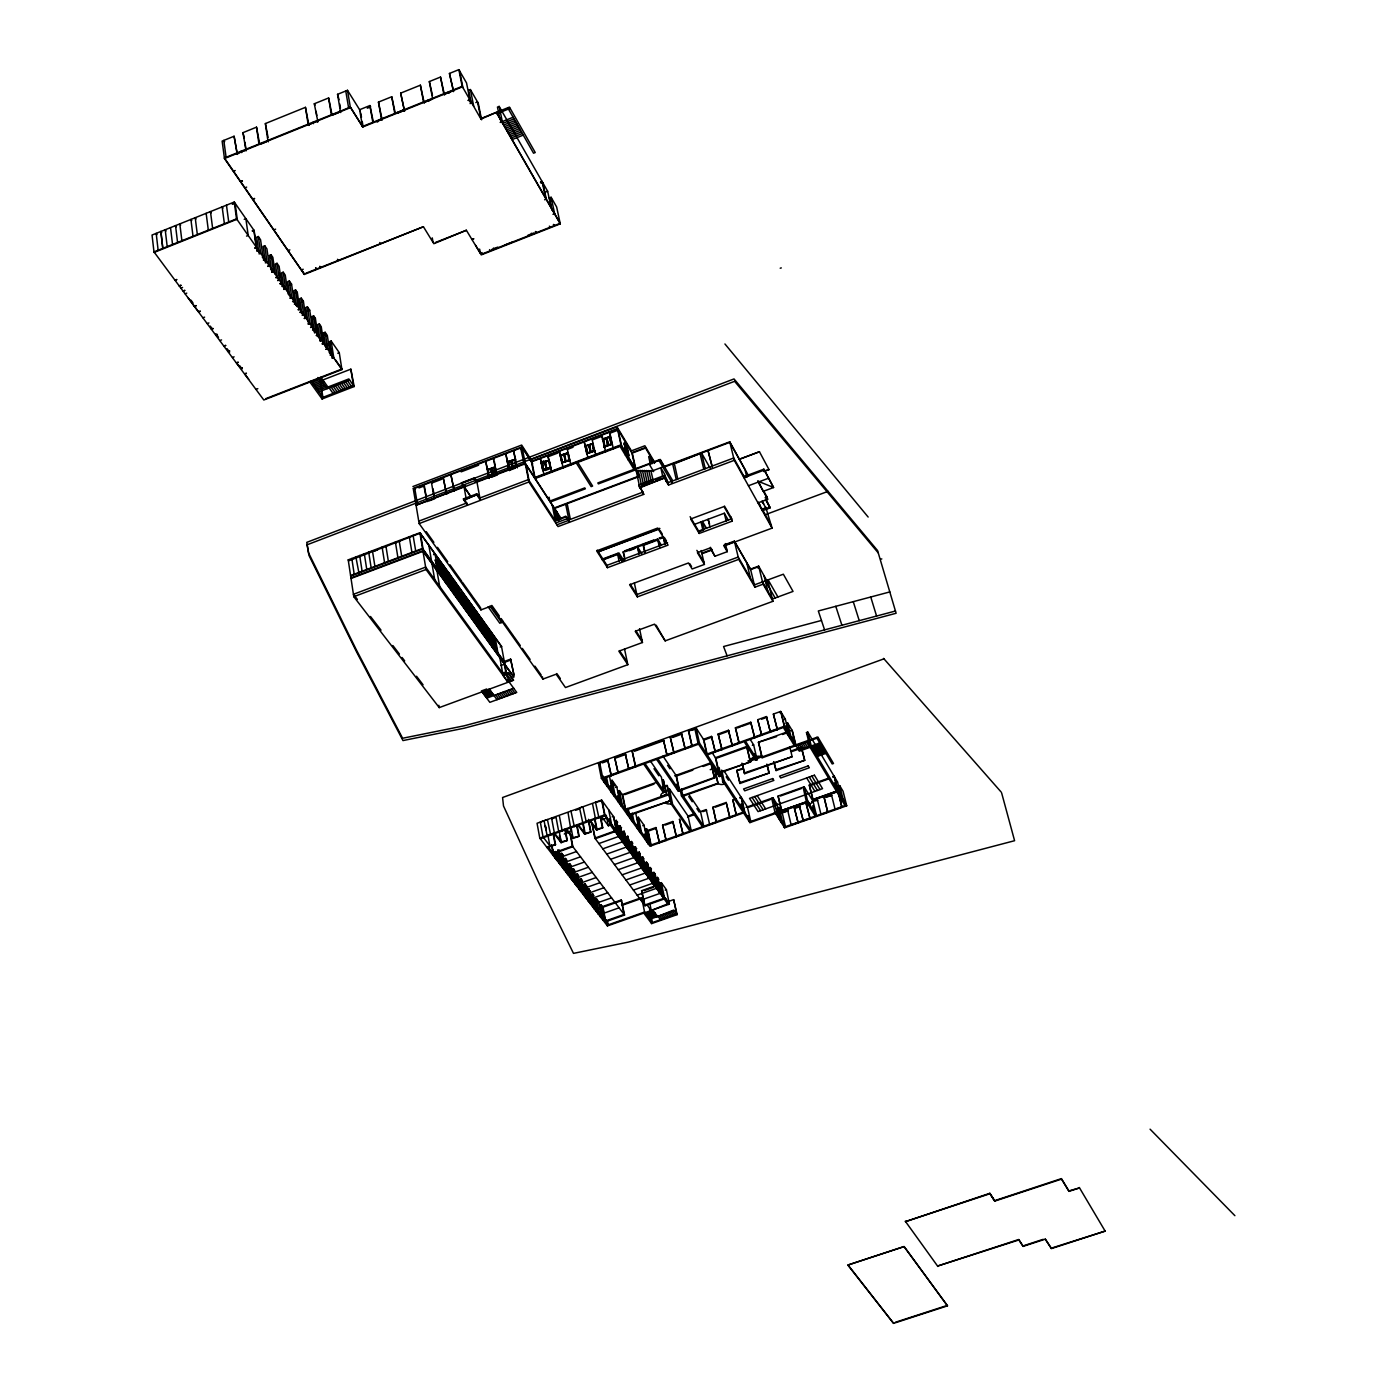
<?xml version="1.0" encoding="UTF-8"?>
<svg xmlns="http://www.w3.org/2000/svg" width="1393" height="1393" viewBox="0 0 1393 1393"><rect width="100%" height="100%" fill="white"/><g stroke="black" fill="none" stroke-linecap="round" stroke-linejoin="round"><path stroke-width="1.5" d="M606.338 438.499L607.853 445.429L606.251 438.673M588.978 445.29L590.458 452.237L589.256 445.185M562.267 462.598L561.153 455.563L564.304 454.466M544.141 475.117L540.397 458.489C546.439 492.164 539.613 443.096 546.282 468.431M509.664 468.657L508.428 462.18L511.248 461.083L512.607 468.083L509.281 468.953L505.763 453.683L508.793 469.441L509.403 470.381L515.253 468.152M491.12 469.232C494.933 482.971 485.722 475.535 488.334 470.068L491.433 468.866M309.577 381.595L322.079 398.99L354.17 386.54L348.842 378.931L327.93 387.045L327.129 388.682L319.363 377.782L341.842 369.041L335.469 359.864M643.81 913.094L651.628 923.594L677.12 914.644L673.777 910.047L656.434 916.925L651.106 909.733L649.834 903.552M604.527 446.317L607.574 444.959M604.492 446.282L603.465 439.509L604.893 446.021M560.7 455.441L562.284 462.633L565.454 461.518L564.026 454.553L565.262 461.17M587.115 453.073L590.266 451.889L588.943 445.551M509.403 469.18L508.375 462.093M651.854 480.219L639.805 487.829L639.004 485.008L663.869 475.64L668.57 485.025L734.285 460.334L772.053 528.139L723.942 546.004L727.25 551.68L714.905 556.26L710.03 547.989L697.405 552.673L704.423 564.426L692.129 568.988L688.473 562.964L629.636 584.781L637.35 596.883L738.76 559.359L754.919 587.202L763.085 584.189L772.923 601.306L665.175 640.867L654.536 624.168L635.208 631.29L642.469 642.504L618.858 651.175L627.825 664.687L565.471 687.533L556.138 674.212L542.87 679.087L491.102 606.112L480.916 609.908L419.154 523.576L413.303 488.926L522.131 447.449L532.666 463.73M652.986 479.732L644.837 482.814M244.942 149.713L246.091 150.844L242.939 132.666L256.521 127.163L259.498 143.166M267.856 140.432L265.384 123.559L305.45 107.331L308.933 125.422M317.9 121.835L314.296 103.761L328.626 97.963L331.83 113.93M340.362 111.144L337.559 94.324L347.484 90.301L360.404 110.97M482.883 253.665L560.16 223.315L496.483 112.311L481.003 119.102L462.18 86.349L362.493 126.484L350.322 107.122L224.412 157.966L304.388 274.421L423.42 226.746L433.85 243.705L466.376 230.263L435.382 242.504M304.388 274.421L224.482 158.541L350.409 107.644L347.484 90.301M237.228 153.63L245.377 150.34M261.379 143.845L266.272 141.877M308.915 124.656L317.116 121.348M332.143 115.253L338.743 112.589M373.254 121.487L369.911 105.555L359.62 109.716L362.598 127.042L462.284 86.906L458.854 69.65L449.451 73.446L453.578 91.416M381.421 118.858L378.461 102.107L391.746 96.744L395.177 112.676M400.679 93.139L404.51 111.144L400.679 93.139L420.373 85.182L424.29 103.186M432.526 98.276L429.34 81.56L440.519 77.05L444.524 95.055M367.264 108.201L370.695 106.826M233.519 171.217L235.208 170.538M376.51 121.626L381.438 119.659M397.179 113.303L402.107 111.318M424.29 102.385L432.544 99.077M444.559 94.254L451.175 91.59M403.744 109.873L394.776 113.495L391.746 96.744M240.571 181.421L242.26 180.742M240.763 181.699L242.452 181.02M481.612 119.798L478.252 103.186L470.364 89.552L468.657 90.249L471.165 102.734M244.959 187.794L246.648 187.115M468.135 100.279L469.859 99.582L466.533 82.918L458.854 69.65M468.309 100.557L470.033 99.861M470.068 103.587L471.792 102.908M475.814 102.612L477.52 101.915L481.003 119.102M234.268 202.037L152.046 235.034L154.048 252.464L236.584 219.415L234.268 202.037L254.135 230.524L256.486 247.257L254.832 247.919M232.318 204.336L235.104 203.221L237.35 220.042M252.742 199.095L254.431 198.415M252.934 199.356L254.606 198.694M551.175 207.644L547.641 191.241L499.164 106.408L497.458 107.087L500.035 119.537M480.881 118.544L509.455 107.104L535.243 152.533L533.554 153.213L507.731 107.801M496.935 113.669L510.169 108.375M244.228 219.328L245.864 218.666L248.198 235.434L246.544 236.096M500.174 122.427L513.112 117.256M502.89 123.35L514.034 118.893M503.813 124.987L514.975 120.529M504.754 126.606L515.898 122.149M505.676 128.226L516.82 123.785M252.237 230.803L253.857 230.141L256.208 246.874M252.499 231.168L254.135 230.524M506.617 129.845L517.743 125.405M507.54 131.464L518.666 127.024M508.48 133.084L519.589 128.644M509.403 134.703L520.512 130.263M273.899 229.775L275.605 229.166M262.929 256.434L260.561 239.735L258.332 236.531L256.695 237.193L258.75 251.82M510.326 136.322L521.435 131.882M511.248 137.924L522.34 133.502M512.171 139.544L523.263 135.121M174.978 280.115L176.615 279.471M255.006 248.163L256.66 247.519M175.17 280.376L176.789 279.714M267.665 266.202L269.302 265.558L266.916 248.877L264.757 245.76L263.138 246.404L265.21 261.013M256.921 250.897L258.558 250.235L256.956 250.949M179.209 285.826L180.846 285.165M259.046 253.909L260.717 253.317L258.332 236.531M179.366 286.018L181.02 285.426M180.933 288.125L182.57 287.463M271.548 270.085L269.458 255.494L271.095 254.849L272.854 257.357L275.222 274.038M288.229 250.531L289.866 249.887M185.147 293.784L186.766 293.139M265.332 262.859L266.968 262.197M267.056 262.406L264.757 245.76M267.839 266.446L269.476 265.802M284.015 289.483L281.595 272.854L283.214 272.21L285.6 288.856L281.525 282.953L279.105 266.324L277.015 263.312L275.379 263.956L277.486 278.513M271.687 271.914L273.446 271.461M271.861 272.157L273.481 271.513L271.113 254.849M194.411 306.181L196.03 305.555M194.585 306.425L196.204 305.798M303.204 269.249L301.567 269.894L304.318 273.864M198.555 311.771L200.174 311.127M277.642 280.411L279.279 279.767M198.694 311.945L200.348 311.37M277.782 280.602L279.453 280.01L277.015 263.312M279.906 283.597L281.525 282.953M305.938 273.22L423.402 226.711M280.08 283.841L281.699 283.197M289.344 280.986L291.781 297.597L294.01 300.749L291.555 284.155L289.344 280.986L287.724 281.63L289.866 296.152L287.985 293.662M542.138 181.49L540.432 182.17L542.086 181.508L545.656 197.91M542.748 182.553L541.041 183.232L542.765 182.692L546.282 199.112L544.611 199.774M202.943 317.726L204.597 317.151M281.926 286.488L283.597 285.896L285.652 288.839M289.936 284.781L291.555 284.155M283.859 289.239L285.478 288.595M287.654 291.764L285.252 275.135L283.214 272.21M207.313 323.559L208.915 322.932M298.154 309.594L299.774 308.967L297.301 292.391L295.612 289.953L293.993 290.597L296.134 305.102M545.986 191.886L547.641 191.241M295.699 293.035L297.301 292.391M211.405 329.061L213.007 328.435M290.005 297.98L291.746 297.545M211.544 329.253L213.181 328.661M290.162 298.224L291.781 297.597M552.098 210.221L549.451 197.928L551.106 197.284L556.625 206.948L560.282 223.855L481.247 254.902L466.376 230.263M292.565 301.619L294.167 300.992M304.249 318.335L305.851 317.708L303.378 301.167L301.254 298.137L299.687 298.746L301.846 313.233M215.776 334.964L217.412 334.39M294.393 304.231L296.03 303.639M301.811 301.776L303.378 301.167M298.015 306.547L295.612 289.953M471.931 239.317L473.585 238.708M472.07 239.561L473.724 238.917M219.955 340.536L221.557 339.909M298.328 309.838L299.948 309.211M310.587 327.32L312.189 326.693L309.699 310.169L307.4 306.878L305.798 307.505L307.975 321.975M300.139 312.432L301.759 311.788M300.192 312.485L301.793 311.84M308.097 310.796L309.699 310.169M552.986 214.33L554.658 213.721L551.106 197.284M223.994 345.969L225.579 345.342M224.134 346.143L225.753 345.568M302.194 315.358L303.813 314.714L301.254 298.137M304.423 318.579L306.025 317.952M316.281 335.469L317.883 334.842L315.375 318.353L313.634 315.863L312.067 316.49L314.574 332.979M504.945 244.994L513.512 241.633M228.139 351.541L229.758 350.966M475.588 245.307L480.446 253.213L482.065 252.568M313.808 318.962L315.375 318.353M491.868 249.434L497.736 247.118M527.843 235.313L533.745 232.997M308.097 323.803L309.821 323.368M308.253 324.047L309.89 323.402L307.4 306.878M232.509 357.461L234.094 356.834M322.166 343.758L323.751 343.148L321.226 326.676L319.31 323.925L317.708 324.552L320.233 341.041M310.761 327.547L312.363 326.92M312.554 330.106L314.191 329.532M238.064 362.18L236.479 362.789L238.569 365.61M236.618 362.981L238.238 362.406M316.455 335.696L318.039 335.069M325.77 347.31L323.559 332.91L325.126 332.283L327.303 335.417L329.845 351.854M240.606 368.344L242.173 367.717M240.641 368.396L242.225 367.769M320.077 340.867L321.661 340.24M321.835 340.414L319.31 323.925M246.248 373.202L244.663 373.829L248.738 379.262M244.837 374.055L246.404 373.428M322.323 344.001L323.925 343.374M341.929 369.58L236.566 218.84L153.979 251.889L263.817 400L341.929 369.58L339.265 352.638L331.151 341.006L329.636 341.598L331.865 355.964M324.569 345.36L330.594 342.991M325.318 346.422L331.342 344.054M325.927 349.121L327.512 348.511M326.066 349.312L327.686 348.738L325.126 332.283M330.176 355.215L331.795 354.64M337.768 353.23L339.265 352.638M332.004 357.809L333.571 357.183M332.126 357.984L333.745 357.409L331.151 341.006M256.19 389.291L257.809 388.664M265.715 398.677L317.691 378.443M312.136 382.378L320.32 379.192M313.112 383.737L350.844 369.162L354.17 386.54M314.087 385.095L322.271 381.926M322.88 382.727L324.43 382.135M315.062 386.453L323.228 383.284M316.037 387.811L324.203 384.642M317.012 389.169L325.161 386M317.97 390.51L326.136 387.341M318.945 391.868L349.573 379.976M311.144 380.986L322.897 397.371L353.456 385.513L350.844 369.162M549.608 462.493L547.815 455.668L551.732 472.244M626.693 452.412L624.064 443.113M412.903 486.54L521.661 445.063L530.994 459.516L617.012 426.815L631.429 450.862L644.889 445.76L654.78 462.459M413.216 488.386L522.027 446.927L531.36 461.362L617.412 428.661L632.509 454.135L635.974 469.72L598.398 483.893L597.823 482.953L633.919 469.337L620.059 446.352L577.782 462.372L592.617 486.07L591.137 486.627L576.284 462.946L535.173 478.513L532.074 462.807M418.98 487.933L424.343 485.896L427.059 501.689L423.698 484.956L424.343 485.878M441.842 479.209L432.022 482.953L431.377 482.03L434.111 497.823M461.17 471.844L478.565 465.21M470.137 495.891L461.466 482.814L474.404 477.886L476.876 481.56L480.341 500.383L476.441 493.975L463.434 498.903L467.369 505.293L466.951 502.908L418.753 521.174M461.553 483.336L474.491 478.408L476.981 482.1M465.332 485.948L416.054 505.241L525.318 463.73M475.03 482.274L525.213 463.173L561.275 518.684M428.974 500.94L434.755 498.746M491.172 477.311L496.935 475.117M548.407 456.608L558.018 452.969M573.028 447.257L567.682 449.295L567.09 448.337L570.938 464.966M603.065 440.084L602.229 436.166L592.547 439.84L591.955 438.899L595.873 455.511M613.373 448.894L609.385 432.283L609.96 433.223L616.611 430.698M552.237 505.137L555.389 520.878L528.435 479.592L479.906 497.998L477.416 494.323L464.583 500.052M463.608 499.826L476.598 494.881M561.745 463.033L569.737 460.334L561.623 462.65M612.52 444.924L611.893 443.775L604.005 446.578L604.684 447.937L604.179 446.961L611.945 444.019L604.057 446.787M545.255 470.468L550.949 468.309L550.339 467.369L542.974 470.486L541.302 462.65L549.295 460.178L541.302 462.65M534.581 477.59L620.982 444.82L637.524 472.279M621.086 445.36L534.668 478.112L531.464 461.884L617.534 429.166L621.086 445.36L637.628 472.802M419.154 523.576L528.905 481.978L558.036 526.571L643.758 494.358L639.004 485.008L643.758 494.358M625.422 446.509L626.746 452.934M625.805 448.511L627.303 447.954L629.009 455.685L627.163 456.173M624.221 451.193L625.997 450.531L629.009 455.685M624.273 451.419L626.032 450.757M626.798 453.125L625.126 445.864L626.954 452.864M506.512 673.237L508.323 672.575L513.477 680.272L439.23 707.609L353.787 596.692L348.215 559.864L419.868 532.753L501.515 646.526L500.191 647.014M631.83 452.69L645.307 447.588L654.466 463.364M645.429 448.111L631.952 453.195L635.521 469.302L660.299 459.951L664.461 467.003L729.862 442.347L744.976 469.58L746.892 477.364M356.538 557.844L355.877 556.956L359.028 573.516M364.374 554.884L364.322 553.77L366.759 569.458M374.56 551.036L377.468 549.922M627.198 456.12L628.957 455.459M629.88 459.603L628.382 460.16L627.512 456.242M350.583 575.57L422.514 548.424L504.301 661.779L502.977 662.267M350.67 576.093L422.567 548.964L504.405 662.284M635.4 468.779L660.178 459.429L672.61 480.515M423.124 549.33L420.425 533.119L348.877 560.735L348.215 559.864M550.427 501.985L585.356 488.804L584.764 487.881L549.835 501.08L549.051 497.162M659.237 460.926L660.735 460.369M350.949 577.938L422.915 550.792L513.93 677.12L423.002 551.315L351.036 578.461M636.444 471.792L638.203 470.277L641.511 485.199L643.462 484.468L640.31 470.329L636.444 471.792L639.805 487.829L664.409 478.008L663.869 475.64M640.484 471.113L642.417 470.381L645.412 483.737M642.591 471.165L644.541 470.434L647.345 483.005L649.295 482.274L646.648 470.486L644.715 471.217M646.822 471.269L648.772 470.538L651.245 481.543L653.195 480.811L650.897 470.59L648.946 471.322M639.631 475.797L554.292 507.957L556.765 520.268M651.071 471.374L729.74 441.825L748.546 475.744M554.397 508.48L638.534 476.772M433.589 554.379L434.999 553.839L437.855 569.737L436.462 570.259M676.371 462.998L700.052 453.578L703.778 469.232M433.798 554.675L435.208 554.135M555.111 512.015L556.591 511.475M655.145 480.08L660.996 477.869M662.389 476.197L664.426 476.58M639.526 487.376L664.409 478.008L668.57 485.025M436.723 564.705L437.837 564.269L434.842 560.125M566.916 517.935L565.767 516.159L554.553 521.226L565.924 516.942L569.389 522.305L565.697 504.214M353.787 596.692L426.066 569.493M555.72 523.002L567.073 518.736L566.759 517.151L567.909 518.945M444.036 577.782L442.034 566.115L443.444 565.593L446.126 581.142L444.68 581.63M436.253 569.981L437.646 569.441M643.235 491.99L568.901 519.937L567.752 518.144L568.24 520.512L556.869 524.795M668.031 482.674L733.711 457.984L744.785 477.886M441.668 573.428L440.884 569.354L443.026 575.326M759.446 451.732L739.404 459.255L759.446 451.732L769.04 469.633L763.904 471.565M440.78 571.896L442.87 571.113M440.78 573.254L442.173 572.732L445.394 577.207M448.738 576.772L449.817 582.988L446.805 578.879C444.628 562.041 446.126 581.473 450.235 583.232M445.882 572.906L449.573 582.727M452.412 589.901L449.73 574.334L448.354 572.436L446.927 572.976L448.616 582.674M442.835 576.632L440.188 561.048M445.76 575.396L447.292 574.874M448.302 574.856L449.713 574.334M446.944 577.451L449.086 576.615L449.608 582.796M446.909 578.844L448.929 582.971M446.892 581.247L448.285 580.777M446.822 581.386L448.337 580.829M446.404 583.998L447.78 583.475L445.116 567.926M453.16 581.612L454.571 581.09M450.322 585.13L452.394 584.364L453.038 588.543M450.357 586.54L451.75 586.018L454.936 590.44L453.543 590.963M743.705 476.702L763.852 469.162L773.568 487.515L763.242 491.346L757.896 481.125L773.568 487.515L763.852 469.162M764.095 470.155L743.949 477.712L743.374 475.361M455.929 590.092L455.319 586.07L457.339 590.214M763.782 471.043L769.04 469.633M455.198 588.543L456.73 588.038L458.854 598.816L457.461 599.338M455.372 588.595L456.66 588.159M456.364 590.562L458.506 589.727M459.655 596.326L456.242 592.042L459.516 595.978L458.436 589.796L455.372 585.391M454.222 594.846L455.615 594.323L452.951 578.809L451.524 579.349L453.247 589.309M457.583 593.853L456.312 594.323L457.775 593.958M748.441 485.757L768.518 478.252L768.257 477.259M456.782 595.455L458.175 594.933M455.859 597.109L457.287 596.587L454.571 581.09M457.635 596.378L459.133 595.856L457.984 589.97M462.842 595.09L464.235 594.567L466.934 610.012L465.558 610.517M459.934 598.45L462.006 597.684M459.969 599.861L461.362 599.356L464.531 603.761L463.155 604.266M460.491 601.01L457.775 585.53L456.347 586.07L458.384 597.667M465.628 603.639L465.227 599.303L468.1 603.308L466.046 604.074M465.036 599.634L468.048 609.559M466.255 606.147L469.406 610.517L468.048 611.039L465.993 599.478L467.386 598.955L470.103 614.383L468.727 614.905M659.655 528.33L598.05 551.907L659.777 528.852M462.041 603.221L459.359 587.742M465.088 602.176L466.342 601.706L465.053 602.124M468.71 600.801L467.317 601.323L465.993 599.478M473.724 615.95L470.381 611.736C467.055 590.336 477.503 630.28 472.21 609.559M469.441 605.798L471.409 609.873M465.245 607.609L462.528 592.164L461.118 592.687L462.876 602.629M467.456 607.487L466.237 601.55M765.105 497.684L767.038 496.97L767.63 499.303L757.984 502.89M469.302 608.236L470.817 607.714M694.149 524.499L724.325 513.233L728.104 519.833L726.658 520.373M601.985 559.202L618.892 552.899L623.768 560.613M467.317 609.873L469.197 609.472M653.683 540.066L624.586 550.914L625.074 551.698L652.725 541.389M659.394 538.064L663.434 536.549M602.089 559.725L617.552 553.961L621.957 560.909M624.848 559.62L623.193 551.872L637.35 546.578L641.929 553.944M644.68 552.237L642.991 544.489L657.6 539.021L661.135 544.785M467.282 610.587L469.337 609.821L465.959 605.589L468.901 609.577L467.822 603.413L464.931 599.408M603.761 559.62L618.004 554.31L622.34 561.135M663.904 537.35L659.882 538.847L659.324 537.959M629.183 550.688L634.633 548.668M642.991 544.489L643.514 545.342L656.695 540.432M470.451 610.204L472.558 609.385L469.493 605.119M470.381 611.753L473.585 615.602M471.722 613.616L470.642 607.696L469.389 608.166L470.399 614.156M597.231 550.2L606.965 565.349L667.543 542.765M690.11 516.681L698.642 531.099L731.76 518.771L724.464 506.042M471.722 616.002L473.22 615.48M699.948 531.342L703.535 530.002M761.797 508.445L762.406 510.761L770.05 507.905L765.976 499.269M476.998 614.766L478.356 614.261L481.107 629.636M607.452 567.682L668.083 545.116L657.688 528.051L596.639 550.862L607.452 567.682L606.965 565.349M699.199 533.449L732.318 521.104L723.994 506.564L690.667 519.014L699.199 533.449L698.642 531.099M474.055 618.004L476.093 617.256L474.055 614.417M474.142 619.467L475.501 618.962L478.617 623.298M479.018 618.823L481.786 622.775L482.936 628.887L480.115 624.969L479.296 618.718M479.088 623.246L479.105 619.049L481.665 622.828M481.525 626.815L480.097 619.084L481.456 618.579L484.207 633.937L482.849 634.442M480.428 620.895L478.966 621.452L480.463 620.947L481.334 626.728M765.279 514.714L828.051 491.346M480.08 623.402L482.187 622.584M480.045 624.969L483.354 629.131M477.938 627.651L479.314 627.146L476.598 611.753L475.205 612.276L476.963 622.166M485.861 624.708L488.63 640.031L485.913 624.691L484.503 625.213L486.575 636.705M487.358 626.798L490.162 642.103M483.214 628.783L481.786 622.775M479.732 630.141L481.142 629.619M483.354 630.925L485.391 630.176M483.51 632.457L484.868 631.952L487.916 636.201M486.14 631.638L488.177 630.89L491.102 635.104L489.413 635.765M488.316 631.221L491.381 639.195L490.824 635.208M701.898 553.195L712.049 549.434M754.919 587.202L750.514 569.11L734.372 541.146L724.221 544.907L726.711 549.347M702.02 553.717L712.276 549.904M724.343 545.429L734.494 541.651L750.635 569.615L758.767 566.62M489.465 633.432L488.055 633.867L489.1 639.648M490.789 633.919L492.129 633.432L494.898 648.738M489.152 635.8L491.172 635.051M487.324 638.168L489.413 637.35L492.356 641.564M488.09 638.778L489.431 638.273L492.495 642.521M491.833 641.111L490.458 641.546L489.204 639.805M492.217 641.233L489.082 637.454L488.125 631.551M492.182 641.616L493.331 643.374L494.602 643.061L492.669 640.258M492.896 641.529L493.522 643.496M491.851 646.857L493.209 646.352L490.44 631.046L489.082 631.551L490.44 639.335M493.557 649.225L494.933 648.72M496.604 653.439L497.963 652.934L495.159 637.663L493.836 638.168L495.56 647.71M750.514 569.11L758.645 566.115L768.623 583.806M502.977 661.936L510.622 659.115L513.982 675.1L510.622 659.115M757.844 567.996L759.255 567.473M505.171 662.128L511.179 659.916M500.923 665.488L504.771 664.061M502.647 673.011L504.405 672.366L509.855 681.612L509.577 680.063M504.545 673.132L506.373 672.471M499.321 654.797L503.065 675.344L508.462 673.341L513.477 680.272M486.784 688.978L481.386 690.963L489.848 702.333L516.751 692.443L507.627 679.958M513.338 679.505L511.666 680.933L506.652 674.02L501.428 646.021M482.918 693.018L490.11 690.371M483.684 694.062L490.876 691.416M484.451 695.09L491.642 692.443M485.217 696.117L492.408 693.47M485.983 697.127L493.157 694.498M486.732 698.154L513.704 688.246M750.392 761.658L750.653 761.571A5.032 2.908 -13.2 0 1 753.717 757.339L755.494 760.212L757.409 759.533L755.581 756.678A5.032 2.908 -13.2 0 1 761.849 757.548L762.11 757.461M883.946 658.837L502.577 797.51L503.5 805.955L538.673 882.622L573.498 953.369L628.226 942.121L1014.592 840.71L1001.602 792.826M680.097 789.57L681.473 795.891L718.057 783.162A4.997 2.873 -12.7 0 0 724.343 784.015L722.462 781.212L724.064 780.637L750.757 821.47L776.685 812.258L778.565 814.922M607.766 760.003L611.283 775.675L607.766 760.003L598.415 763.381L601.393 778.321L649.974 846.23L743.566 812.903L749.904 822.619L775.535 813.512M614.661 757.513L618.196 773.167L614.661 757.513L625.265 753.683L628.835 769.336L625.265 753.683M635.278 766.098L632.178 751.175L663.416 739.875L667.108 755.528L663.416 739.875M670.294 737.385L674.003 753.038L670.294 737.385L681.438 733.362L685.199 748.999L681.438 733.362M691.398 745.847L692.112 746.509L688.403 730.837L696.134 728.034L704.074 740.258M602.264 762.911L608.271 760.735M615.166 758.227L625.753 754.397M634.633 751.193L663.904 740.606M672.645 737.454L681.926 734.094M688.403 730.837L693.679 729.845M711.475 736.409L715.306 752.011L711.475 736.409L703.448 739.3L706.773 754.17L784.259 726.275L799.338 751.158L811.44 746.822L807.801 732.091L806.477 732.561L810.099 747.292M718.126 734.007L721.974 749.608L718.126 734.007L728.469 730.263L732.352 745.864L728.469 730.263M738.865 742.608L735.434 727.755L750.757 722.236L754.71 737.82L750.757 722.236M761.71 735.295L757.722 719.711L766.429 716.577L770.416 732.161L766.429 716.577M773.376 714.069L777.381 729.653L773.376 714.069L780.672 711.44L785.321 719.136L789.901 738.255M703.935 740.031L711.945 737.141M718.596 734.738L728.939 731.012M737.489 727.93L740.676 726.78M742.016 726.293L751.227 722.967M761.658 719.206L766.881 717.325M779.784 712.659L781.125 712.189L784.712 727.024M601.393 778.321L699.443 742.957L721.034 776.005L719.415 776.597L717.604 773.759A5.015 2.873 -12.7 0 0 714.609 777.938L714.348 778.043M611.318 775.204L617.674 772.923M628.87 768.866L635.225 766.568M667.16 755.058L673.533 752.76M685.234 748.529L691.642 746.213M603.239 778.583L698.589 744.175M604.318 782.413L605.642 781.943M613.791 795.647L610.796 780.776L612.102 780.306L616.82 786.941L619.815 801.776L618.614 802.403M783.98 719.606L785.321 719.136M605.537 784.137L606.86 783.65M606.773 785.844L608.097 785.373M786.314 723.472L787.637 722.984L792.425 730.925L796.03 745.673M615.514 787.393L616.82 786.941M715.062 751.645L721.452 749.347M732.405 745.394L738.795 743.078M754.762 737.35L761.187 735.034M770.521 731.691L776.928 729.375M611.144 791.938L612.467 791.468M666.916 795.403L663.294 779.906L666.916 795.403L625.805 810.134L622.793 795.333L619.432 790.615L618.126 791.085L621.139 805.903M612.467 793.801L613.791 793.313M746.7 746.474L715.427 757.722L718.753 772.506L750.601 761.971L746.7 746.474L750.13 761.257M818.248 737.715L762.319 757.775L758.384 742.277L786.627 732.126M790.667 730.663L791.99 730.193L795.577 744.942L817.813 736.984L833.502 763.486L832.196 763.956L816.472 737.454M712.015 752.481L715.898 758.436L747.153 747.205M752.342 745.342L753.648 744.872L757.113 759.638L745.464 741.146L783.371 727.494L794.254 745.429L761.849 757.043M758.384 742.277L776.615 736.601M782.553 734.477L786.505 733.049M616.681 831.569L613.738 816.82L601.619 800.052L537.054 823.263L539.788 838.116L607.435 925.91L669.389 904.074L666.394 889.674L661.309 882.657L660.125 883.092L663.12 897.527M613.686 795.49L615.114 795.177L612.102 780.306M552.098 818.736L556.033 817.325L558.819 832.161M575.727 810.256L578.617 809.211M788.908 733.937L787.567 734.424L785.513 725.962M787.672 734.581L789.013 734.094M657.426 782.013L622.288 794.637L625.3 809.437L666.429 794.689L661.031 796.291A4.997 2.856 -12 0 1 664.061 792.269L661.396 777.102L650.409 761.066M674.665 775.797L710.778 762.824L714.557 778.339L711.248 763.538L703.065 766.481M624.743 794.637L654.014 784.12M662.998 756.138L676.458 776.04L692.826 770.155M788.734 736.34L790.075 735.87M789.796 738.098L791.241 737.785L787.637 722.984M619.815 801.776L618.509 802.246L617.221 795.873M662.842 786.679L667.421 785.913L670.677 800.836L665.488 802.664A4.98 2.838 -12 0 0 671.792 803.482L671.879 803.622M710.204 769.667L714.296 768.205L718.074 783.667L683.266 796.134M619.815 804.074L621.121 803.604M621.017 805.763L622.445 805.433L619.432 790.615M672.001 803.395L691.224 830.698L688.038 816.037L669.302 788.664L667.996 789.135L671.147 803.883L689.935 831.151M747.867 760.996L761.675 756.051M663.225 792.391L664.548 791.92M750.287 761.013L760.16 757.479M663.73 792.408L664.635 792.077L644.994 763.503M755.581 759.794L753.509 757.409M665.123 795.159L665.662 794.672M539.788 838.116L604.562 814.888L669.389 904.074L605.067 815.584L602.124 800.766L595.507 802.264L598.938 817.778M540.31 838.795L554.31 833.78L561.1 842.695L567.334 840.467L565.332 829.915M605.067 815.584L590.458 820.808L596.587 829.131L602.786 827.79L596.535 830.019L589.883 821.017L578.583 825.074L584.764 833.362L590.945 832.021L584.712 834.25L578.008 825.283L554.884 833.571L561.153 841.825L567.334 840.467M714.087 777.607L677.851 790.597L676.493 784.242M719.502 776.18L717.395 773.829M767.282 764.827L769.197 773.011L739.996 783.458L736.723 770.468L742.556 768.379M791.137 750.966L801.375 747.292L804.806 760.282L776.093 770.555L773.69 761.658M565.767 832.753L569.633 831.377L572.436 846.126L624.569 915.044L605.781 921.678L602.977 907.243L601.184 904.893L599.913 905.346L602.716 919.798L604.057 919.484M601.863 819.815L605.798 818.405M736.723 770.468L743.009 769.093M791.572 751.68L801.811 748.024M564.269 834.041L568.135 832.648M798.903 750.427L819.728 742.957M811.614 747.031L820.303 743.914M812.189 747.971L820.86 744.855M744.21 772.976L792.147 756.678L744.663 773.69L741.929 763.138M629.532 815.375L670.573 800.679L629.044 814.679L627.755 808.34M812.746 748.912L821.417 745.812M722.95 781.421L724.134 784.085M617.97 835.556L615.027 820.825L616.298 820.373L620.634 836.984L619.345 837.437L620.738 837.123M813.32 749.869L821.992 746.752M813.878 750.81L822.549 747.71M546.648 847.014L555.546 844.68L547.17 847.693M572.384 837.802L579.14 836.253L572.906 838.482L566.15 829.531M814.452 751.75L823.106 748.65M601.776 816.751L608.375 825.788L611.631 824.621L608.689 809.838M615.027 820.825L616.385 822.723L617.674 822.253M631.482 818.091L630.071 818.405L628.243 809.037M671.147 803.883L672.453 803.413L669.302 788.664M815.009 752.708L823.663 749.608M638.377 817.273L637.089 817.726L640.118 832.439L641.407 831.969L638.377 817.273L644.019 825.213L647.048 839.892L645.864 840.501M815.584 753.648L824.238 750.548M631.36 820.216L632.683 819.78M816.141 754.588L824.795 751.489M739.544 782.744L769.197 773.011M775.64 769.841L804.806 760.282M620.233 825.823L623.193 840.536L621.905 840.954L618.962 826.275L620.233 825.823L624.534 842.365L623.246 842.817L621.574 834.407M816.698 755.528L825.352 752.429M632.544 821.87L633.954 821.557L632.23 813.112M817.273 756.469L825.91 753.369M621.574 827.668L620.303 828.121L618.962 826.275M572.436 846.126L553.004 853.091L551.436 844.646M615.114 831.621L595.316 838.708L591.99 823.35L594.863 838.116L614.679 831.029M615.236 831.795L616.524 831.342L613.582 816.594L612.154 816.873M615.393 832.039L616.803 831.725M552.586 854.727L553.979 854.414L553.073 850.043M560.439 853.787L561.71 853.334L562.998 854.989L565.767 869.685L564.478 870.137L560.439 853.787L563.207 868.483M616.664 833.78L617.987 833.345M624.134 831.203L622.845 831.656L625.805 846.335L627.094 845.882L624.134 831.203L628.173 847.362L626.885 847.832L625.631 841.529M553.909 856.451L555.215 856.016M642.748 825.683L644.019 825.213M561.727 855.441L562.998 854.989M617.883 835.452L619.276 835.138L616.315 820.373M555.163 858.088L556.556 857.775L555.407 851.454M637.663 829.009L638.952 828.556M557.13 858.454L576.528 851.523M598.903 843.549L618.649 836.479M556.329 859.585L557.618 859.133M638.83 830.646L640.153 830.228M651.245 845.76L648.215 831.133L646.544 828.765L645.272 829.218L648.285 843.879M557.548 861.153L558.837 860.735M567.108 873.603L564.391 858.906L565.645 858.454L569.72 874.839M627.755 836.218L626.484 836.671L629.444 851.332L630.75 850.914L627.773 836.218L632.039 852.655M620.616 839.178L621.922 838.76M639.996 832.283L641.302 831.83M655.911 827.546L659.446 842.869L655.911 827.546L647.745 830.472L650.775 845.116L743.113 812.223L722.758 781.107L720.843 772.68M666.15 840.484L662.58 825.161L672.819 821.504L676.406 836.81L672.819 821.504M688.038 816.037L693.627 814.052M688.473 793.818L700.505 811.597L706.181 809.559L709.681 824.569M716.211 821.818L712.955 807.191L726.188 802.472L729.915 817.743M736.235 814.696L732.892 800.035L736.322 798.816M739.753 797.58L741.041 797.127L744.402 811.736M558.802 862.789L560.073 862.337M560.195 862.476L558.889 862.911L556.921 852.394M564.357 858.924L565.662 860.63L566.951 860.178M648.215 831.133L656.382 828.208M665.105 825.091L673.289 822.183M687.567 817.082L695.211 814.365M702.838 811.631L706.669 810.273M715.271 807.174L724.726 803.796M740.205 798.276L741.494 797.823L744.837 812.432M621.818 840.832L623.106 840.379M511.806 460.874L514.661 460.125L511.823 460.891M561.17 863.695L580.515 856.799M602.821 848.825L622.514 841.807M561.919 864.705L560.526 865.018L557.809 849.817M623.35 842.957L624.639 842.504M569.598 863.625L568.309 864.078L571.078 878.739L572.366 878.269L569.598 863.625L570.921 865.366L573.69 880.01L572.419 880.463L570.05 867.909M633.275 856.591L630.315 841.964L631.586 841.511L635.817 857.879L634.546 858.332M561.832 866.725L563.138 866.289M624.499 844.541L625.823 844.123M569.65 865.819L570.921 865.366M630.315 841.964L631.569 843.705L632.857 843.253M563.085 868.344L564.478 868.031L561.727 853.334M625.701 846.195L626.989 845.743M565.175 868.901L584.468 862.023M606.721 854.101L626.362 847.083M647.083 839.927L645.76 840.345L644.471 834.059M564.6 870.277L565.871 869.824M627.024 848.006L628.313 847.553M647.031 842.121L648.337 841.685M575.048 883.859L572.279 869.232L573.55 868.797L577.607 885.13L576.458 885.722L577.607 885.13M636.74 855.319L638.429 863.66L639.718 863.207L635.382 846.735L634.094 847.188L637.071 861.797M746.126 807.348L772.958 797.806L776.824 803.883L781.212 822.41L782.5 821.957L779.07 807.435L777.782 807.888M565.784 871.826L567.09 871.409M628.173 849.591L629.479 849.155M812.972 799.843L812.728 799.93A4.91 2.769 -13.7 0 1 809.646 803.987L807.992 801.254L781.525 810.656L778.078 796.082L804.161 786.801L812.99 801.167L816.542 815.654L845.063 805.554M812.833 799.617L809.281 785.06L828.887 778.078M834.146 776.214L832.805 776.685L834.094 776.232L837.733 790.771L812.728 799.93M748.529 807.348L770.137 799.652M780.359 796.03L801.341 788.56M811.631 784.99L829.253 778.722M833.171 777.329L834.511 776.841L838.151 791.468L812.781 799.547L837.733 790.771M648.18 843.723L649.469 843.27M648.285 843.879L649.573 843.409L646.544 828.765M574.839 870.503L573.603 870.956L572.279 869.232M567.038 873.446L568.414 873.132L565.645 858.454M635.469 849.068L636.74 848.616M569.162 874.073L588.403 867.23M610.587 859.324L630.193 852.342M659.498 842.434L665.645 840.24M676.458 836.375L682.622 834.181M709.942 824.43L716.124 822.236M729.984 817.343L736.183 815.131M569.807 874.996L568.431 875.309L567.247 869.023M630.75 853.108L632.143 852.795M577.451 873.916L580.219 888.525L578.948 888.943L576.214 874.351L577.451 873.916L581.456 890.127M639.439 856.068L641.999 868.553L643.27 868.1L639.248 852.081L637.977 852.533L640.954 867.108M569.72 876.981L571.026 876.563M632.004 854.814L633.31 854.397M836.235 782.448L837.524 781.978L841.163 796.5M775.535 804.336L776.824 803.883M578.687 875.535L577.451 875.971L576.214 874.351M639.021 853.979L640.292 853.526M570.956 878.583L572.227 878.147M634.459 855.999L633.188 856.451L634.564 856.138L631.586 841.511M573.115 879.227L592.304 872.401M614.452 864.531L634.007 857.566M572.523 880.602L573.794 880.15M634.651 858.471L635.922 858.018M774.386 802.542L771.67 798.259L775.1 812.816L784.642 827.79L846.718 805.781L843.078 791.311L839.666 785.565L838.377 786.035L842.016 800.54L843.322 800.104M582.814 893.94L580.045 879.366L581.299 878.913L585.269 895.037M642.73 856.956L645.725 871.513L644.402 871.844L641.494 857.391L642.73 856.956L647.031 873.307L645.76 873.759M573.707 882.135L575.013 881.717M635.783 860.021L637.089 859.603M582.483 880.463L581.229 880.916L580.045 879.366M644.054 858.767L642.8 859.202L641.494 857.391M574.943 883.719L576.319 883.423L573.55 868.797M636.967 861.64L638.342 861.344L635.382 846.735M777.033 812.502L772.958 797.806M781.403 810.952L781.403 810.952A4.893 2.751 -13.3 0 1 778.374 814.992M807.888 801.654L809.838 803.918M782.744 820.895L784.207 827.111L815.253 816.106L806.791 802.42L781.473 810.569L807.696 801.341L816.542 815.654M577.068 884.346L596.204 877.538M618.283 869.702L637.785 862.772M780.776 812.607L788.072 810.848L782.936 812.676M794.289 807.818L798.189 822.984L794.289 807.818L799.443 805.972L803.361 821.156L799.443 805.972M811.719 801.619L817.778 800.313M827.651 811.719L824.081 797.231L831.865 795.299L826.328 797.266M638.551 863.799L639.822 863.347M794.706 808.497L799.878 806.651M585.06 883.841L583.789 884.294L586.575 898.851L587.846 898.398L585.06 883.841L586.47 885.687L589.239 900.226L587.985 900.679L586.784 894.445M646.526 862.18L645.29 862.633L648.267 877.172M639.666 865.349L640.972 864.931M586.453 885.687L585.199 886.14L586 890.284M578.861 888.821L580.115 888.386M646.718 864.6L647.971 864.148L650.966 878.67L649.695 879.122L647.989 870.817M640.85 866.968L642.225 866.655L639.248 852.081M841.268 796.657L839.875 796.97L838.83 792.826M780.341 818.544L778.948 818.858L776.51 808.497M507.4 461.814L515.427 459.307L507.4 461.814L509.02 469.685L516.89 466.899L515.253 459.028M507.923 461.971L514.853 459.516L515.915 466.603M493.958 459.359L493.331 458.419C501.88 498.764 490.458 449.364 493.035 475.744L491.781 468.901M508.793 469.441L516.733 466.603L513.512 450.74L515.654 459.551M496.483 474.334L488.63 477.12L489.239 478.043M489.343 478.461L488.664 477.329L496.587 474.508L495.142 466.916L487.306 469.685L495.316 467.195L496.761 474.787L490.858 476.876M585.13 446.004L593.139 443.514L585.13 446.004L586.714 453.543M603.03 439.404L609.96 436.914L611.614 444.106M610.117 437.193L603.012 439.37L604.649 446.561M560.334 455.563L568.17 452.795L560.178 455.285L561.884 463.103M585.652 446.16L592.582 443.705L594.062 450.618M560.839 455.685L567.63 452.986L569.075 459.934M592.391 444.332L593.766 450.757L591.032 452.029L589.674 445.29M568.64 459.829L566.028 461.309L564.583 454.344M586.61 453.369L594.498 450.583L595.037 451.593M604.266 447.031L612.154 444.245L609.96 433.223M594.585 450.757L586.662 453.596L594.463 450.636L595.159 451.959M588.839 453.143L594.741 451.053M542.713 470.033L550.548 467.264L551.245 468.605M542.748 470.242L550.601 467.473M544.942 469.789L550.81 467.717L549.121 459.882M580.985 889.431L600.07 882.657M622.096 874.839L641.546 867.943M642.103 868.692L643.374 868.239M840.937 798.746L842.243 798.311M588.908 888.908L587.654 889.343L590.44 903.883L591.816 903.569L588.908 888.908L593 905.119L591.746 905.572L590.963 901.41M581.508 892.234L582.796 891.816M643.235 870.242L644.524 869.824M651.489 869.04L650.252 869.493L653.23 883.998L654.484 883.545L650.409 867.56L649.173 867.996L652.168 882.518M841.947 800.418L843.235 799.965M781.125 822.27L782.413 821.8M588.96 891.05L590.214 890.597M582.727 893.801L584.085 893.505L581.299 878.913M584.886 894.498L603.918 887.741M625.892 879.958L645.29 873.08M585.373 895.177L584.015 895.49L582.413 887.167M645.864 873.899L647.136 873.463M592.739 893.906L595.542 908.41L594.289 908.863L591.503 894.358L592.739 893.906L596.796 910.047L595.525 910.5M655.668 887.324L652.69 872.836L653.926 872.401M585.286 897.144L586.557 896.726M646.979 875.431L648.267 875.013M791.607 824.9L797.754 822.723M803.43 820.721L809.594 818.527M821.4 814.348L827.581 812.171M835.539 809.35L841.72 807.156M593.993 895.542L592.756 895.995L591.503 894.358M656.887 888.96L658.14 888.525L655.145 874.038L653.892 874.491L652.69 872.836M586.488 898.711L587.742 898.259M648.145 877.033L649.504 876.719L646.544 862.18L647.971 864.148M588.751 899.547L607.748 892.809M629.671 885.043L649.016 878.199M588.09 900.818L589.343 900.366M649.8 879.262L651.071 878.809M598.05 913.773L595.264 899.286L596.517 898.833L598.729 901.741L601.532 916.211L600.296 916.646L599.495 912.519M657.566 877.416L656.329 877.851L659.324 892.321L660.578 891.868L657.566 877.416L661.919 893.749L660.665 894.202L657.688 879.732L658.924 879.296M589.239 902.316L590.528 901.898M650.914 880.794L652.203 880.376M652.063 882.378L653.421 882.065L650.409 867.56M598.729 901.741L597.493 902.176L595.264 899.286M592.6 904.545L611.562 897.841M633.415 890.11L652.725 883.284M653.317 884.137L654.588 883.684M593.018 907.191L594.289 906.791M654.431 885.652L655.703 885.234M663.712 898.363L644.559 905.119L641.616 890.684L654.989 885.948M644.001 890.649L653.543 887.271M594.202 908.758L595.455 908.306M655.581 887.237L656.939 886.923L653.944 872.401L655.145 874.038M621.226 899.982L602.507 906.599L605.311 921.052L624.099 914.417L621.226 899.982L624.569 915.044M596.448 909.525L621.713 900.609M637.141 895.142L656.399 888.334M595.629 910.639L596.883 910.186M656.974 889.1L658.245 888.664M596.779 912.119L598.05 911.701M658.088 890.615L659.359 890.197M621.522 904.719L641.651 897.614L643.897 900.627M597.963 913.651L599.321 913.32L596.517 898.833M622.758 905.084L640.884 898.677M659.22 892.182L660.474 891.729M665.192 890.092L666.394 889.674M600.261 914.487L619.101 907.818M640.867 900.139L660.073 893.366M660.77 894.341L662.023 893.888M773.811 813.286L776.406 812.363L785.495 826.658L782.065 812.154L779.07 807.435M806.826 802.49L781.908 811.266L778.078 796.082M843.461 799.356L845.029 805.572L836.81 791.868L813.216 800.244L809.281 785.06M600.4 916.786L601.637 916.35M661.867 895.838L663.138 895.42M601.532 918.266L602.803 917.848M662.998 897.388L664.357 897.092L661.309 882.657M602.716 919.798L603.987 919.345L601.184 904.893M594.863 838.116L645.029 905.763L664.182 899.007M667.613 901.776L673.655 899.652L677.12 914.644M605.781 921.678L608.219 924.848L644.576 912.032L652.412 922.549L676.667 914.017L673.655 899.652M651.541 910.36L667.717 903.865M645.673 913.495L652.168 911.214M646.282 914.313L652.777 912.032M646.892 915.131L653.387 912.85M653.77 913.338L654.989 912.903M647.501 915.95L653.979 913.669M648.111 916.768L654.588 914.487M648.72 917.587L655.198 915.305M649.33 918.405L655.807 916.124M649.939 919.223L674.229 910.674M775.379 812.728L776.406 812.363M989.831 1193.279L994.776 1201.114L989.953 1193.749L905.415 1221.661L989.831 1193.279L994.776 1201.114L1061.553 1179.087L1068.971 1191.381L1079.418 1187.933L1068.849 1190.928L1061.414 1178.635L994.654 1200.644M904.109 1246.596L847.815 1265.036L893.575 1323.35L947.501 1305.833L904.109 1246.596L947.501 1305.833M1023.124 1246.387L1018.771 1239.491L937.733 1266.011L1018.892 1239.944L1023.124 1246.387L1045.307 1239.143L1051.384 1248.616L1105.137 1231.099L1051.262 1248.18L1045.307 1239.143M1023.002 1245.934L1043.183 1239.335M895.473 1322.253L945.394 1306.025M780.202 268.205L781.299 267.909M880.881 559.15L881.821 558.906M889.831 591.921L818.318 610.97L824.586 629.88M821.47 620.46L723.576 646.526L727.111 655.824M895.507 611.005L463.991 725.857L402.612 738.255L356.312 649.747L308.619 552.986L306.756 542.365L734.007 378.931L877.555 550.531L896.117 613.268L464.374 728.156L402.977 740.571L356.678 652.116L308.967 555.407L307.087 544.785L734.599 381.316L878.182 552.829M625.44 450.757L624.673 447.327M625.77 450.636L627.703 453.909M651.106 909.733L652.795 909.925L657.183 915.88M496.204 474.613L494.515 467.926M1150.078 1129.183L1234.895 1215.689M883.562 658.384L1001.167 792.06M724.935 343.967L868.152 517.047M548.459 847.223L605.311 921.052M357.374 599.425L353.422 594.306L425.666 567.108L503.848 674.752M370.503 616.49L381.02 630.158M392.843 645.516L399.425 654.066M402.055 657.479L404.684 660.891M416.507 676.249L423.072 684.799M553.334 854.64L555.807 857.862M556.974 859.359L559.429 862.563M561.275 864.931L563.73 868.118M565.227 870.05L567.665 873.219M569.162 875.222L571.6 878.356M573.167 880.376L575.57 883.493M577.085 885.495L579.488 888.595M580.968 890.493L583.354 893.575M584.747 895.403L587.115 898.485M588.717 900.592L591.067 903.657M592.478 905.485L594.828 908.532M596.256 910.413L598.59 913.442M601.01 916.559L603.326 919.572M550.688 835.069L547.414 819.554L540.31 822.096L543.044 836.949L549.887 845.847L547.937 835.278M547.31 836.288L544.036 820.756M562.215 830.942L559.411 816.106M352.481 559.377L351.82 558.506L354.205 574.195M566.725 829.323L572.941 837.593L570.938 827.024M360.352 556.399L359.69 555.528L362.11 571.217M574.316 826.606L570.973 811.074M568.1 812.99L571.182 831.464M190.945 300.157L192.948 302.838M210.256 326.119L212.206 328.748M215.967 333.832L218.544 337.298M227.042 348.703L229.601 352.133M239.544 365.541L242.051 368.919M187.933 297.545L198.711 312.015M586.331 822.288L582.936 806.773L579.558 807.992L582.936 823.507M647.24 905.154L649.469 908.184L652.412 922.549M382.744 547.937L382.1 547.049L384.59 562.737M641.616 890.684L645.029 905.763M903.883 1246.596L848.076 1265.036L893.575 1323.35M157.043 234.546L156.19 233.38L158.14 250.235M659.655 915.793L662.11 919.136M386.505 546.509L385.844 545.621L388.368 561.309M495.716 694.863L498.798 699.042M658.036 916.368L660.491 919.693M489.1 688.995L497.04 699.686M489.361 689.343L493.923 695.525M501.114 692.878L504.196 697.057M161.78 232.648L160.839 231.499L162.807 248.354L160.926 231.464M662.894 914.661L665.332 917.987M499.321 693.54L502.385 697.719M661.275 915.236L663.73 918.562M497.51 694.202L500.592 698.381M396.03 542.904L395.386 542.016L397.928 557.705M504.719 691.555L507.783 695.734M166.063 230.925L165.21 229.758L167.195 246.596M666.133 913.529L668.57 916.855M502.908 692.217L505.99 696.396M595.525 818.997L592.617 804.179M664.513 914.087L666.951 917.43M670.991 911.806L673.428 915.149M399.774 541.477L399.129 540.588L401.706 556.277M508.306 690.231L511.37 694.428M669.371 912.38L671.809 915.723M506.512 690.893L509.577 695.09M667.752 912.955L670.19 916.281M176.389 226.78L175.535 225.614L177.573 242.452M511.91 688.908L514.905 693.018M616.141 831.952L618.527 835.208M620.094 837.35L622.462 840.606M623.994 842.73L626.345 845.969M627.668 847.78L630.002 850.984M633.832 856.225L631.395 852.882L628.852 840.327M635.295 858.245L637.611 861.414M639.178 863.573L641.476 866.742M642.748 868.466L645.029 871.618M646.491 873.69L648.772 876.806M650.427 879.035L652.69 882.152M653.961 883.911L656.207 887.01M657.618 888.891L659.847 891.955M661.396 894.114L663.625 897.162M668.187 904.51L610.343 825.074L609.072 818.736M672.61 911.248L675.048 914.574M510.099 689.57L513.164 693.766M180.672 225.057L179.819 223.89L181.891 240.728M474.195 619.572L476.232 622.392M483.615 632.457L486.436 636.357M456.573 596.848L458.175 599.06L456.573 592.704L459.76 597.144M905.293 1221.208L937.855 1266.463M445.777 572.662L448.685 576.806L445.76 572.941M459.237 596.082L458.14 589.901L455.528 585.739L456.608 591.938M488.038 631.325L490.789 635.243M455.215 586.122L458.105 589.936M469.354 605.572L472.175 609.594M191.764 220.616L190.911 219.432L193.018 236.27M478.391 619.38L481.038 623.071L481.734 626.937M440.745 568.152L442.8 571.165M445.272 574.612L447.223 577.329M450.287 581.438L452.325 584.416M458.889 593.366L461.936 597.736M468.832 607.47L470.73 610.099M478.478 620.686L480.359 623.298M482.378 625.979L485.321 630.228M435.539 561.605L438.255 568.536M440.519 568.518L443.218 575.413M444.907 574.456L447.014 577.399M451.21 586.679L450.566 582.587L452.76 588.647M462.372 601.968L460.23 595.995L461.187 601.968L460.404 597.928M482.239 626.432L485.043 630.332L486.14 636.462M492.46 640.606L495.42 649.295M437.385 564.461L435.905 562.441L437.071 568.379M450.496 582.692L452.533 588.508M460.125 596.03L461.466 597.945M483.615 628.661L484.868 630.42M494.149 643.27L492.791 641.389L493.209 643.409M437.193 565.819L440.432 570.329M447.101 579.592L450.322 584.033L451.001 587.933L448.372 572.436M473.846 616.681L470.73 612.363L471.426 616.228L468.727 600.783M480.411 625.788L483.51 630.089M494.202 644.889L497.249 649.121M456.939 594.097L458.367 596.065M488.455 637.681L491.085 641.32M503.065 675.344L508.062 682.274L426.032 569.511L419.868 532.753M196.065 218.893L195.212 217.708L197.336 234.546M420.512 533.641L501.515 646.526M442.034 566.115L443.705 568.466M480.097 619.084L481.438 620.965M495.159 640.031L494.585 639.23L495.281 643.044M445.934 572.21L449.016 576.667M465.088 598.955L468.17 603.256M479.157 618.37L482.117 622.636M665.419 898.555L668.936 903.448M650.775 845.116L602.734 777.851L599.739 762.911L600.244 763.643M426.241 531.638L433.867 542.33M437.472 547.362L447.728 561.727M449.939 564.809L461.588 581.107M462.424 582.274L472.941 596.988M473.655 597.98L479.889 606.704M604.98 782.169L607.435 785.6M611.91 791.851L614.348 795.246M619.276 802.159L621.678 805.52M630.837 818.318L633.206 821.626M638.307 828.783L640.658 832.056M646.509 840.275L648.825 843.496M329.148 387.898L333.066 393.418M320.895 377.19L327.93 387.045M317.935 377.503L320.425 381.003L322.897 397.371M211.301 212.781L210.465 211.597L212.641 228.417M489.97 606.112L501.637 622.532M333.223 386.314L337.141 391.833M488.107 606.791L499.774 623.211L503.482 621.835L501.149 618.562M331.186 387.115L335.104 392.617M610.796 780.776L614.33 785.739M339.352 383.946L343.253 389.465M337.315 384.729L341.215 390.249M491.833 605.415L499.303 615.932M504.231 622.897L513.529 636.026M514.087 636.793L520.251 645.499M522.323 648.424L530.106 659.394M534.895 666.15L541.198 675.048M335.278 385.53L339.178 391.05M343.444 382.344L347.327 387.881M341.389 383.145L345.29 388.664M415.41 489.291L414.748 488.351L417.43 504.162M255.824 247.832L259.725 253.387M262.284 257.026L266.15 262.528M270.573 268.866L272.506 271.6M280.707 283.284L284.66 288.908M293.366 301.306L297.092 306.617M300.366 311.283L302.838 314.801M312.781 328.974L315.218 332.439M317.238 335.382L320.878 340.554M329.218 352.412L331.604 355.79M347.519 380.759L351.402 386.296M345.481 381.56L349.364 387.097M222.984 208.079L222.149 206.895L224.395 223.716M546.996 468.17C541.477 462.459 551.262 455.372 549.835 467.421M556.852 673.568L560.352 678.565M662.598 825.161L666.15 840.467M269.458 255.494L271.217 258.001M323.559 332.91L325.753 336.026M683.127 834.424L679.453 819.119L683.075 834.442M635.208 766.133L635.765 766.829L632.178 751.175M567.351 453.474L564.67 454.484M463.434 498.903L464.862 501.654M643.653 763.991L663.347 792.565M224.673 141.668L223.803 140.397L226.101 157.305M653.979 768.675L658.854 775.797M450.879 474.595L454.327 491.311L450.879 474.595M315.932 267.856L316.716 268.988M236.81 153.004L237.663 154.24M315.584 267.996L316.35 269.128M461.466 482.814L463.973 486.47L466.22 498.92M464.6 487.411L470.538 496.065M657.914 758.854L679.645 790.824L676.458 776.04M234.094 136.253L237.298 154.397L234.094 136.235L222.131 141.093L224.482 158.541M477.538 495.142L478.67 496.169M476.441 493.975L477.695 495.821L477.416 494.323M656.573 759.324L678.339 791.294L714.609 777.938M681.473 795.891L702.438 826.711M240.797 151.384L241.72 152.603M242.939 132.666L244.367 138.116M667.578 765.332L669.946 768.814M688.751 796.587L692.234 801.741M696.9 808.619L699.216 812.049M592.321 444.21L593.697 450.636M716.124 821.8L712.955 807.191M337.506 259.29L338.273 260.439M267.491 140.589L268.327 141.842M619.502 650.566L627.338 662.389M729.932 817.778L726.188 802.472M265.384 123.559L268.083 137.472M736.218 814.661L732.892 800.035M719.711 776.493L698.102 743.444L694.794 728.522L695.264 729.27M516.577 466.481L517.186 467.421M726.206 776.772L728.469 780.237M635.748 630.576L641.981 640.188M525.318 463.695L557.287 512.903L558.854 520.756M724.116 771.095L747.397 806.895L750.757 821.47M379.784 242.521L380.55 243.705M524.343 464.705L520.634 448.024L521.243 448.946M556.295 513.825L559.812 519.241M312.52 122.41L313.425 123.646M308.497 124.029L309.316 125.3M316.699 120.721L317.517 121.975M752.063 797.44L760.613 810.709M757.183 795.629L765.697 808.898M754.623 796.535L763.155 809.803M550.984 471.356L551.576 472.297M314.296 103.761L315.097 105.015M617.447 553.439L618.109 554.814M630.245 584.189L636.862 594.567L738.203 557.043L754.362 584.903L783.354 574.212L793.035 591.416L772.366 599.007L762.511 581.891M656.155 625.196L665.175 640.867M779.697 818.788L781.769 822.027M563.155 467.926L559.342 451.297L562.145 462.389M339.979 111.283L340.78 112.554M791.102 824.673L787.654 810.169M738.795 742.643L739.335 743.357L735.434 727.755M750.757 761.675L719.223 773.219L715.898 758.436M337.559 94.324L339.056 99.791M623.193 551.872L624.569 556.608M350.322 107.087L362.894 127.111M755.772 756.608L757.113 759.638M761.849 757.548L758.837 743.009M750.479 739.805L753.648 744.872M588.09 458.471L584.189 441.842L587.132 453.108M376.946 120.669L377.729 121.94L376.859 120.703M378.461 102.107L382.204 120.129M757.722 719.711L761.257 733.449M492.269 475.588L491.067 469.145M820.912 814.104L817.36 799.617M803.256 787.881L806.408 801.811M605.607 451.837L601.637 435.208L602.229 436.166M827.599 811.753L824.081 797.231M806.704 777.956L814.905 791.381M811.84 776.127L820.007 789.57M489.552 249.626L490.249 250.775M660.282 530.82L662.354 534.233M664.426 537.646L666.516 541.059M403.361 110.03L404.144 111.301M809.263 777.05L817.447 790.475M797.754 745.063L800.627 749.8M835.051 809.107L831.447 794.619M788.334 734.337L790.475 737.855M488.734 477.294L485.669 461.344L487.759 470.155M759.794 484.276L757.896 481.125L767.63 499.303M627.129 453.683L625.387 450.792L628.243 455.72M801.236 743.81L804.109 748.563M636.27 471.008L639.004 475.57M799.495 744.437L802.368 749.19M689.761 563.643L691.59 566.672M493.052 475.466L496.082 474.404L494.741 467.404L487.829 469.841L489.309 477.102M804.719 742.556L807.574 747.31M624.325 443.009L627.303 447.954M624.447 444.21L628.069 453.247M624.238 444.297L627.616 453.404M841.738 806.739L838.586 792.913M802.977 743.183L805.833 747.937M620.982 444.82L621.557 445.795L618.109 430.141M807.714 740.606L846.718 805.781M840.606 796.883L842.591 800.191M809.664 746.561L836.427 791.241L834.355 782.918M806.46 741.929L809.316 746.7M653.665 471.635L648.929 463.677M807.801 732.091L837.524 781.978M1079.296 1187.48L1105.137 1231.099M806.477 732.561L808.671 736.235M427.947 100.122L428.8 101.376M696.866 550.357L703.883 562.11M509.263 468.936L508.062 462.215M509.472 470.59L508.758 469.232L516.629 466.429L517.343 467.804M664.565 474.595L666.812 482.483M665.471 476.598L667.177 482.117M666.376 478.6L668.152 482.587M429.34 81.56L432.492 95.386M546.335 468.518L545.116 462.197M511.214 461.344L512.345 467.613M512.746 467.735L511.405 460.77M710.465 547.31L714.905 556.26M658.697 459.986L672.21 482.901M516.368 466.759L513.181 467.874L511.945 461.1M706.547 528.382L702.455 521.4L704.266 529.131M448.233 91.973L449.068 93.227M531.36 233.223L532.109 234.355M703.169 525.631L700.992 521.94L702.803 529.688M674.386 463.747L677.764 479M535.73 231.499L536.392 232.666M452.446 90.284L453.195 91.555M535.365 231.656L536.044 232.805M449.451 73.463L453.491 91.433M469.162 100.209L470.938 103.239M549.364 226.154L550.113 227.268M546.683 468.553L545.307 461.623M543.688 469.598L550.287 467.578L548.424 460.77M553.665 224.465L554.414 225.579M553.387 224.569L554.048 225.718M765.314 580.864L775.135 597.997M496.587 112.868L560.282 223.855M548.738 460.369L541.964 463.068L543.374 470.016M768.1 579.836L777.921 596.97M549.451 197.928L551.402 201.341M710.099 468.048L701.55 453.021L705.276 468.675M565.61 461.17L564.182 454.24M762.197 501.219L766.063 508.549L769.859 507.139L765.506 499.234L770.05 507.905M611.161 443.949L609.646 437.315L611.092 443.827L608.41 445.238L607.035 438.499M758.314 502.124L760.038 505.293M762.337 509.333L771.461 525.823M758.506 502.908L762.023 509.211L765.854 507.783L766.254 509.333M587.463 452.725L586.105 446.3L587.533 452.864M765.68 506.93L772.053 528.139M590.597 451.889L589.135 444.976M763.521 490.597L767.038 496.97M606.895 438.29L608.375 444.837M607.992 445.081L606.512 438.168M511.161 461.275L512.415 467.735M835.783 606.321L841.912 625.265M853.265 601.654L859.237 620.651M870.747 597.005L876.58 616.037M839.666 785.565L843.305 800.07M838.69 794.289L841.807 806.704M834.738 783.545L836.845 791.938M763.677 503.831L761.832 501.463M768.501 583.301L772.923 601.306M764.078 575.884L767.822 591.12M729.74 441.825L734.285 460.334M758.645 566.115L763.085 584.189M801.375 747.292L804.37 759.551M812.728 805.763L815.253 816.106M792.199 737.001L794.254 745.429M804.161 786.801L807.714 801.341M746.77 562.929L750.479 578.234M789.779 746.857L792.147 756.678M780.672 711.44L784.259 726.275M731.081 517.047L732.021 520.912M734.372 541.146L738.76 559.359M724.325 513.233L726.171 520.965M725.318 543.566L727.25 551.68M774.142 762.371L776.093 770.555M783.179 821.574L784.642 827.79M766.829 764.113L768.762 772.297M709.559 524.029L708.132 519.276L709.96 527.024M754.309 753.787L755.79 760.108L744.123 741.616L707.261 754.902L704.405 742.156M701.184 550.548L704.423 564.426M742.399 763.852L744.663 773.69M672.662 463.904L676.267 479.575M748.476 816.368L749.904 822.619M748.024 815.689L749.469 821.922M737.176 771.182L739.996 783.458M741.18 803.848L743.549 812.885M666.15 481.508L664.391 473.812L660.787 467.717L662.929 477.137M721.696 770.103L724.064 780.637M651.907 463.869L650.165 456.103L648.685 456.643L650.427 464.426M719.136 767.543L721.034 775.988M665.088 543.601L663.26 536.897L665.001 544.646M714.766 768.919L718.074 783.667M658.14 539.892L659.864 547.641M657.6 539.021L659.342 546.77M696.134 728.034L699.443 742.957M627.024 448.041L627.86 451.802M688.891 731.569L691.764 744.611M624.691 445.447L625.666 450.705M643.514 545.342L645.22 553.091M700.505 811.597L703.726 826.241L682.779 795.42L681.403 789.1M637.89 547.466L639.161 553.265M637.35 546.578L639.039 554.344M634.355 582.988L637.35 596.883M675.988 775.326L679.175 790.11M639.526 628.731L642.469 642.504M617.552 553.961L619.206 561.71M666.934 785.199L670.085 799.982M585.791 446.422L587.271 453.369M624.534 649.051L627.825 664.687M661.135 885.983L662.006 890.11M499.164 106.408L502.612 123.002M568.013 452.499L569.737 460.334M654.745 878.617L655.581 882.762M635.835 813.686L638.847 828.4L637.559 828.87L636.705 824.656M643.653 863.364L644.506 867.526M630.942 813.582L632.648 822.009M567.177 503.657L570.381 519.38M630.507 813.721L631.377 817.935M650.792 919.502L651.628 923.594M626.885 810.918L627.738 815.149M631.586 843.705L633.275 852.063M641.651 897.614L644.576 912.032M628.208 840.554L629.044 844.75M623.925 833.153L624.778 837.35M556.695 511.997L558.262 519.85M609.577 776.737L612.572 791.624L611.248 792.095L609.977 785.722M470.364 89.552L473.724 106.216M616.385 822.723L618.074 831.133M606.512 776.998L608.201 785.53L606.878 786L605.189 777.468M604.666 777.52L605.52 781.786L604.196 782.257L602.943 775.849M459.603 70.939L462.929 87.637M606.268 815.236L608.375 825.788M601.619 800.052L604.562 814.888M600.696 817.221L602.786 827.79M600.191 816.542L602.281 827.094M525.945 464.67L529.061 480.533M522.131 447.449L528.905 481.978M595.02 819.258L597.092 829.828M594.515 818.579L596.587 829.131M595.699 825.805L596.535 830.019M479.627 249.103L480.428 253.213M588.49 819.345L590.945 832.021M588.386 820.773L590.44 831.325M607.418 920.721L608.219 924.848M606.234 919.728L607.435 925.91M440.519 77.05L443.758 93.766M583.232 823.489L585.269 834.059M582.709 822.81L584.712 834.25M593.557 900.139L594.341 904.266M577.102 825.683L579.14 836.253M576.598 825.004L578.635 835.574M589.361 893.122L590.162 897.266M542.417 676.789L542.87 679.087M570.886 836.183L572.889 846.718L553.456 853.665L551.889 845.238M578.234 880.15L579.035 884.311M564.827 829.218L566.829 839.787M494.323 461.327L495.072 465.262M420.373 85.182L423.524 101.898M565.662 860.63L566.446 864.827M491.311 468.657L492.739 475.831M559.168 831.255L561.153 841.825M560.317 838.482L561.1 842.695M559.394 835.678L560.595 842.016M559.046 849.834L561.797 864.565M551.576 818.057L554.362 832.892M553.578 834.128L555.546 844.68M553.056 833.432L555.041 844.001M556.329 852.673L557.513 858.976L556.225 859.446L555.041 853.125M554.101 851.907L555.285 858.227M545.342 825.683L546.126 829.932L545.29 825.718M432.248 237.872L433.014 241.999M503.726 660.979L505.938 673.098M494.654 643.009L495.699 649.19M465.68 501.08L466.115 503.482M490.04 635.539L490.736 639.387M488.177 630.89L489.343 637.402M488.159 634.007L488.856 637.872M482.814 620.46L485.948 636.288M480.498 607.557L480.916 609.908M484.868 631.952L485.565 635.8M476.476 621.522L474.316 615.549L475.222 621.382M476.284 621.417L474.247 615.636L475.326 621.539M473.463 607.435L476.18 622.828M474.543 620.547L471.809 605.137L470.434 605.642L472.488 617.186M469.476 608.271L470.538 614.139M467.665 603.5L468.71 609.403M466.115 604.022L466.69 607.313M461.605 597.893L462.18 601.88M369.911 105.555L372.836 122.323M433.049 488.873L434.076 494.794M441.024 569.319L441.703 573.289M441.111 574.247L438.464 558.645L437.036 559.185L438.76 569.197M360.77 113.077L361.483 117.256M362.215 121.452L362.929 125.649M436.444 567.717L439.631 586.331M428.835 545.22L434.668 579.488M345.76 90.998L348.598 107.818M413.077 535.312L415.706 550.984M339.753 104.005L340.449 108.201M438.847 705.276L439.23 707.609M409.316 536.74L411.928 552.412M328.626 97.963L331.377 114.783M316.107 111.318L316.786 115.532M305.45 107.331L308.114 124.186M372.436 550.705L374.909 566.394M368.692 552.116L371.147 567.804M331.551 349.155L332.196 353.265M313.634 315.863L316.141 332.37M321.156 392.861L322.079 398.99M279.209 272.889L279.801 277.033M256.521 127.163L258.959 144.054M244.959 142.347L245.864 148.685M226.467 205.171L228.731 221.975M206.147 213.321L208.323 230.141M170.521 227.616L172.54 244.471M626.885 454.623L625.405 455.232L626.902 454.675M184.712 290.388L183.092 291.033L184.747 290.44M265.001 259.394L263.364 260.056L265.036 259.446M277.329 276.998L275.71 277.642L277.364 277.05M772.697 778.565L743.566 788.978L744.75 790.824L773.864 780.428L772.697 778.565M808.201 765.889L779.558 776.127L780.707 777.973L809.333 767.752L808.201 765.889M814.417 775.204L749.521 798.363L758.071 811.597L822.549 788.664L814.417 775.204M578.896 886.801L577.625 887.237L578.913 886.819M610.343 436.427L602.472 439.213L610.343 436.427M581.49 890.127L580.219 890.562L581.595 890.266M781.351 820.146L780.063 820.599L781.386 820.181M446.596 494.236L443.183 477.538L446.596 494.236M320.616 267.456L319.833 266.307L320.547 267.473M810.099 818.771L806.147 803.604L810.099 818.771M494.167 249.225L493.47 248.093L494.08 249.26M712.311 467.16L708.027 450.583L712.311 467.16"/></g></svg>
